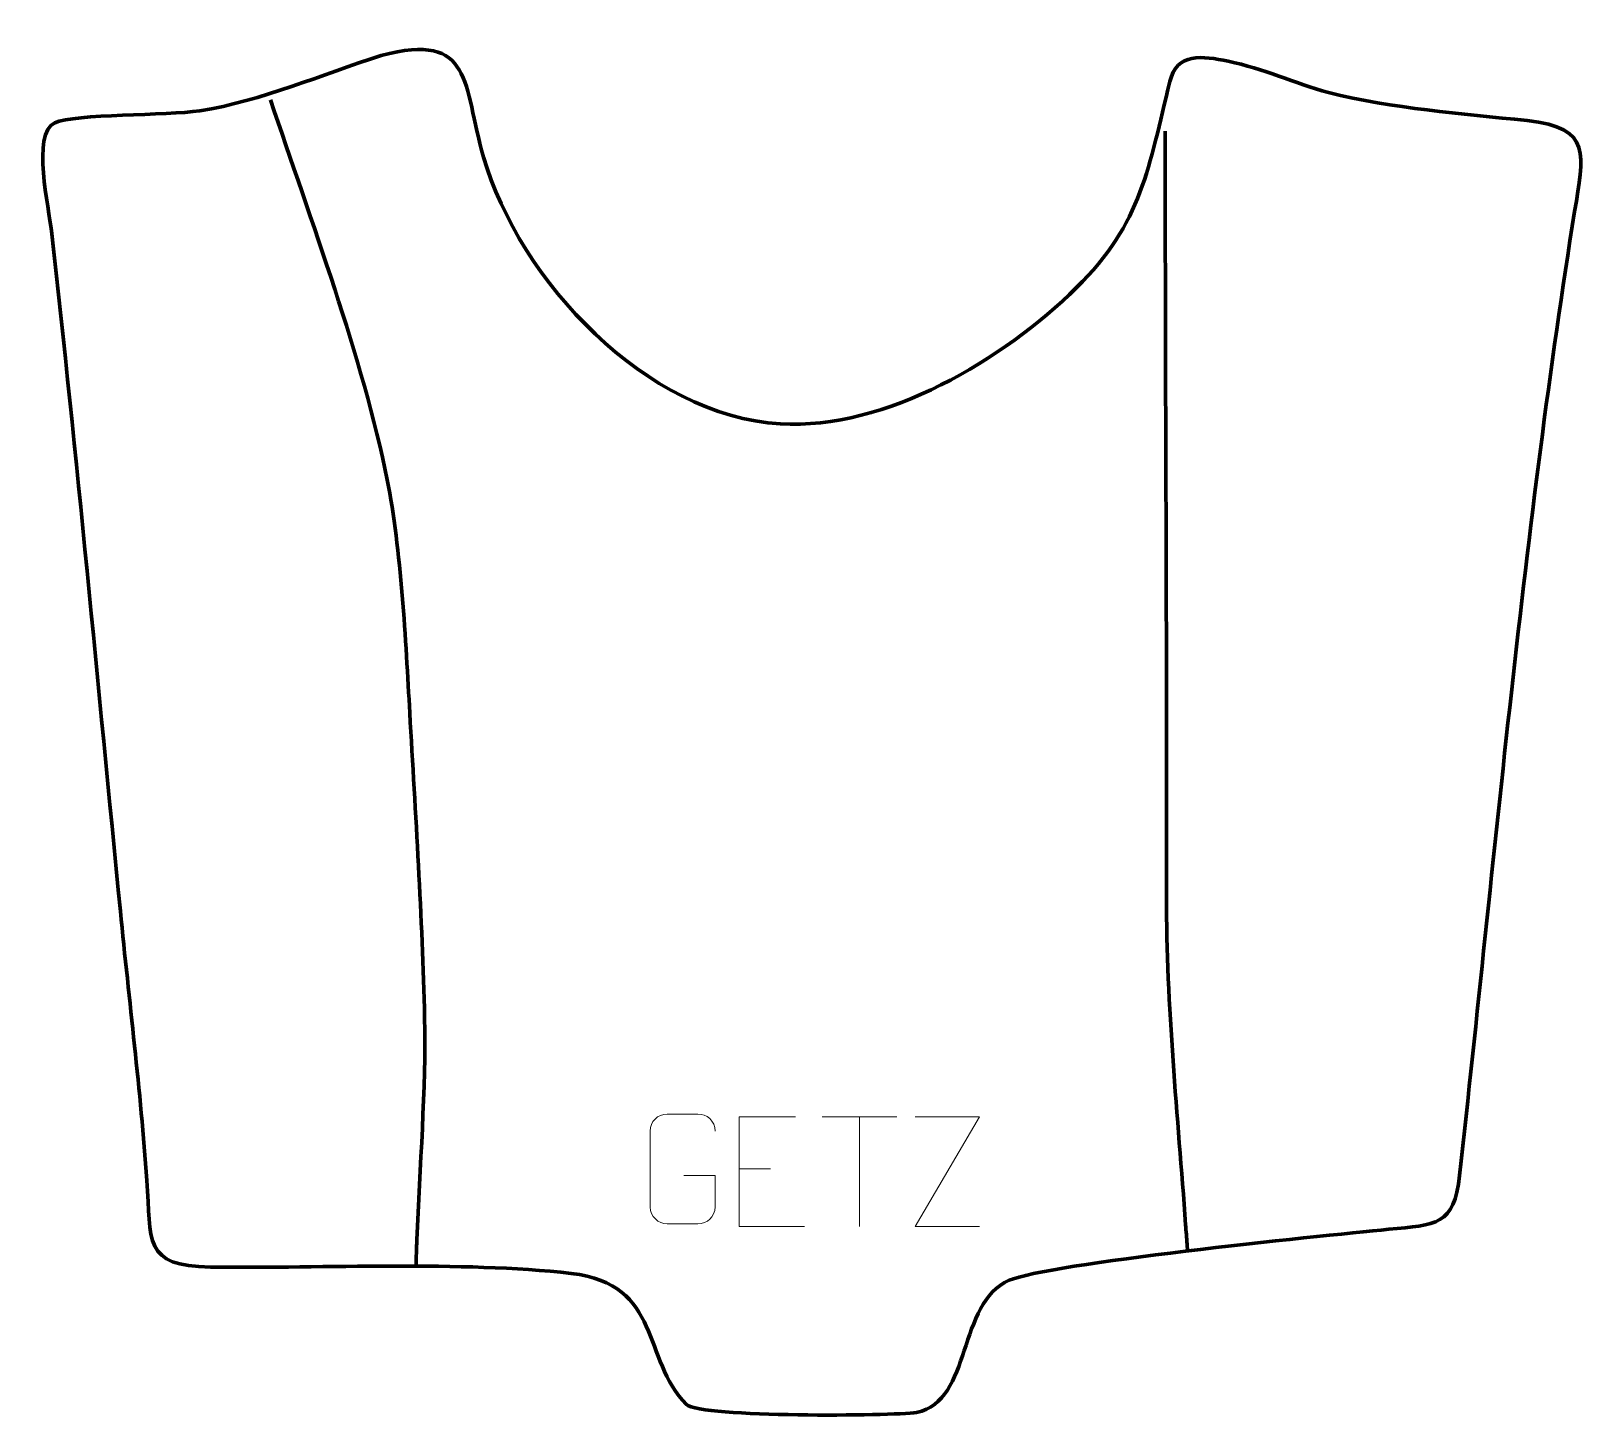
# Model space of a CAD drawing. Header units: millimetres. Extents: x -395 to -40, y 247 to 562.
import ezdxf

# ---------------------------------------------------------------- set-up
doc = ezdxf.new("R2010")
doc.units = ezdxf.units.MM
doc.header["$MEASUREMENT"] = 0
doc.layers.add('layer 2', color=7, linetype='Continuous')
doc.layers.add('layer 3', color=7, linetype='Continuous')

msp = doc.modelspace()

# ---------------------------------------------------------------- linework, layer by layer
at = {"layer": 'layer 2', "color": 142, "lineweight": 158}
for points, knots in [([(-340.4271, 546.5895), (-331.4211, 519.5682), (-319.3874, 487.6527), (-313.8573, 460.0792), (-313.8573, 460.0792), (-310.7174, 444.4232), (-309.6508, 423.3126), (-308.7447, 407.0529), (-308.7447, 407.0529), (-307.4728, 384.2154), (-305.8763, 360.4731), (-305.3736, 337.671), (-305.3736, 337.671), (-305.0196, 321.6127), (-306.5013, 303.4616), (-307.1244, 287.1657), (-307.1244, 287.1657), (-307.201, 285.1626), (-307.278, 283.1596), (-307.3549, 281.1565)], [0, 0, 0, 0, 0.16666667, 0.16666667, 0.16666667, 0.16666667, 0.33333333, 0.33333333, 0.33333333, 0.33333333, 0.5, 0.5, 0.5, 0.5, 0.66666667, 0.66666667, 0.66666667, 0.66666667, 1, 1, 1, 1]), ([(-136.8298, 539.4455), (-136.817, 481.382), (-136.4407, 423.3648), (-136.5267, 365.2882), (-136.5267, 365.2882), (-136.5635, 340.4311), (-133.9736, 315.3593), (-132.1763, 290.5675), (-132.1763, 290.5675), (-132.0705, 289.0926), (-131.9647, 287.6177), (-131.8588, 286.1429), (-131.8588, 286.1429), (-131.8588, 286.1429), (-131.7474, 284.5904), (-131.7474, 284.5904)], [0, 0, 0, 0, 0.2, 0.2, 0.2, 0.2, 0.4, 0.4, 0.4, 0.4, 0.6, 0.6, 0.6, 0.6, 1, 1, 1, 1])]:
    msp.add_open_spline(points, degree=3, knots=knots, dxfattribs=at)
at = {"layer": 'layer 3', "color": 242, "lineweight": 158}
msp.add_open_spline([(-99.6942, 548.2666), (-84.883, 544.5622), (-69.6073, 543.5121), (-54.4784, 541.8622), (-54.4784, 541.8622), (-39.5209, 540.2074), (-41.5648, 534.0874), (-43.6445, 521.1758), (-43.6445, 521.1758), (-55.082, 450.1689), (-61.8837, 373.4899), (-69.8229, 301.789), (-69.8229, 301.789), (-71.0959, 290.2927), (-75.1994, 290.5726), (-85.9355, 289.5367), (-85.9355, 289.5367), (-102.9079, 287.8991), (-163.5788, 281.7006), (-172.3235, 277.9352), (-172.3235, 277.9352), (-184.265, 272.7932), (-180.6289, 250.499), (-193.3944, 247.855), (-193.3944, 247.855), (-199.0049, 247.0172), (-242.3853, 246.6373), (-245.7596, 249.6311), (-245.7596, 249.6311), (-256.0579, 259.9517), (-251.1191, 276.9669), (-272.0054, 279.4989), (-272.0054, 279.4989), (-297.41, 282.3386), (-327.8708, 280.6084), (-354.0751, 280.9369), (-354.0751, 280.9369), (-369.5265, 281.1307), (-367.6086, 286.891), (-368.5859, 300.6756), (-368.5859, 300.6756), (-370.0262, 320.9898), (-372.5959, 341.6375), (-374.613, 361.9468), (-374.613, 361.9468), (-379.6999, 413.4417), (-384.5143, 465.3716), (-390.2785, 516.763), (-390.2785, 516.763), (-390.8375, 521.7476), (-394.8962, 538.8966), (-389.5337, 541.3788), (-389.5337, 541.3788), (-385.0486, 543.455), (-363.9643, 542.9483), (-356.5594, 544.1115), (-356.5594, 544.1115), (-342.2836, 546.354), (-328.8732, 552.3826), (-315.2402, 556.6991), (-315.2402, 556.6991), (-294.1617, 562.2137), (-296.7559, 550.1355), (-291.9576, 533.5876), (-291.9576, 533.5876), (-283.7973, 505.4451), (-254.9196, 474.6324), (-224.4134, 472.8492), (-224.4134, 472.8492), (-200.2814, 471.4386), (-173.5835, 487.5176), (-156.9853, 503.856), (-156.9853, 503.856), (-142.1128, 518.4957), (-140.5124, 531.5113), (-135.7829, 550.7428), (-135.7829, 550.7428), (-134.1375, 557.4338), (-128.3972, 556.5902), (-122.5006, 555.3721), (-122.5006, 555.3721), (-114.5205, 553.7237), (-107.3881, 550.3844), (-99.6942, 548.2666)], degree=3, knots=[0, 0, 0, 0, 0.04545455, 0.04545455, 0.04545455, 0.04545455, 0.09090909, 0.09090909, 0.09090909, 0.09090909, 0.13636364, 0.13636364, 0.13636364, 0.13636364, 0.18181818, 0.18181818, 0.18181818, 0.18181818, 0.22727273, 0.22727273, 0.22727273, 0.22727273, 0.27272727, 0.27272727, 0.27272727, 0.27272727, 0.31818182, 0.31818182, 0.31818182, 0.31818182, 0.36363636, 0.36363636, 0.36363636, 0.36363636, 0.40909091, 0.40909091, 0.40909091, 0.40909091, 0.45454545, 0.45454545, 0.45454545, 0.45454545, 0.5, 0.5, 0.5, 0.5, 0.54545455, 0.54545455, 0.54545455, 0.54545455, 0.59090909, 0.59090909, 0.59090909, 0.59090909, 0.63636364, 0.63636364, 0.63636364, 0.63636364, 0.68181818, 0.68181818, 0.68181818, 0.68181818, 0.72727273, 0.72727273, 0.72727273, 0.72727273, 0.77272727, 0.77272727, 0.77272727, 0.77272727, 0.81818182, 0.81818182, 0.81818182, 0.81818182, 0.86363636, 0.86363636, 0.86363636, 0.86363636, 0.90909091, 0.90909091, 0.90909091, 0.90909091, 1, 1, 1, 1], dxfattribs=at)
at = {"layer": 'layer 3', "color": 250, "lineweight": 9}
for points, knots in [([(-246.3861, 301.7789), (-246.3861, 301.7789), (-239.218, 301.7789), (-239.218, 301.7789), (-239.218, 301.7789), (-239.218, 301.7789), (-239.218, 294.6108), (-239.218, 294.6108), (-239.218, 294.6108), (-239.3577, 292.2874), (-241.0349, 290.8078), (-243.1827, 290.797), (-243.1827, 290.797), (-245.5145, 290.7974), (-247.8465, 290.7974), (-250.178, 290.797), (-250.178, 290.797), (-252.1029, 290.6916), (-254.0751, 292.5761), (-254.0639, 294.5934), (-254.0639, 294.5934), (-254.0635, 300.3635), (-254.0635, 306.1332), (-254.0639, 311.9025), (-254.0639, 311.9025), (-254.0597, 314.0406), (-252.3129, 315.7598), (-250.1606, 315.7464), (-250.1606, 315.7464), (-247.8349, 315.7464), (-245.5088, 315.7464), (-243.1827, 315.7464), (-243.1827, 315.7464), (-241.236, 315.7818), (-239.2446, 314.2903), (-239.218, 311.8526)], [0, 0, 0, 0, 0.1, 0.1, 0.1, 0.1, 0.2, 0.2, 0.2, 0.2, 0.3, 0.3, 0.3, 0.3, 0.4, 0.4, 0.4, 0.4, 0.5, 0.5, 0.5, 0.5, 0.6, 0.6, 0.6, 0.6, 0.7, 0.7, 0.7, 0.7, 0.8, 0.8, 0.8, 0.8, 1, 1, 1, 1]), ([(-220.9352, 315.1496), (-220.9352, 315.1496), (-233.8091, 315.1496), (-233.8091, 315.1496), (-233.8091, 315.1496), (-233.8091, 315.1496), (-233.8091, 290.196), (-233.8091, 290.196), (-233.8091, 290.196), (-233.8091, 290.196), (-218.9433, 290.196), (-218.9433, 290.196)], [0, 0, 0, 0, 0.25, 0.25, 0.25, 0.25, 0.5, 0.5, 0.5, 0.5, 1, 1, 1, 1]), ([(-179.0788, 290.1941), (-179.0788, 290.1941), (-193.6978, 290.1941), (-193.6978, 290.1941), (-193.6978, 290.1941), (-193.6978, 290.1941), (-179.0545, 315.1515), (-179.0545, 315.1515), (-179.0545, 315.1515), (-179.0545, 315.1515), (-193.6978, 315.1515), (-193.6978, 315.1515)], [0, 0, 0, 0, 0.25, 0.25, 0.25, 0.25, 0.5, 0.5, 0.5, 0.5, 1, 1, 1, 1])]:
    msp.add_open_spline(points, degree=3, knots=knots, dxfattribs=at)
for points in [[(-214.8698, 315.1261), (-214.8698, 315.1261), (-197.8826, 315.1261), (-197.8826, 315.1261)], [(-206.376, 290.1961), (-206.376, 290.1961), (-206.376, 315.1496), (-206.376, 315.1496)], [(-233.8091, 303.2699), (-233.8091, 303.2699), (-226.641, 303.2699), (-226.641, 303.2699)]]:
    msp.add_open_spline(points, degree=3, dxfattribs=at)

doc.saveas('drawing.dxf')
